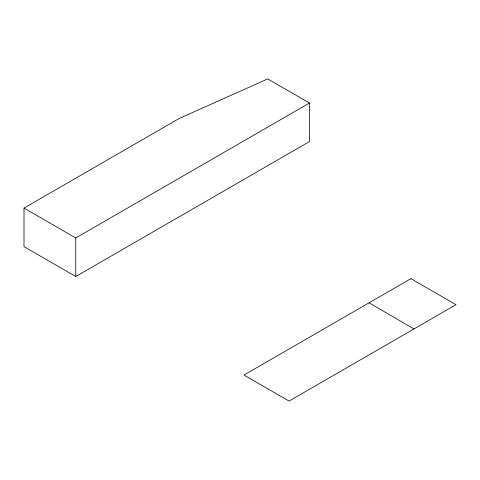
<?xml version="1.0" encoding="UTF-8"?>
<svg xmlns="http://www.w3.org/2000/svg" width="480" height="480" viewBox="0 0 480 480"><rect width="100%" height="100%" fill="white"/><g stroke="black" fill="none" stroke-linecap="round" stroke-linejoin="round"><path stroke-width="0.72" d="M24 208.086L179.262 118.446L267.744 78.924L309.486 103.02L309.486 141.576L75.756 276.522L24 246.642L24 208.086L75.756 237.966L309.486 103.02M369.054 302.838L413.982 328.944M75.756 237.966L75.756 276.522M410.922 278.664L243.972 375.048L289.05 401.076L456 304.686L410.922 278.664"/></g></svg>
